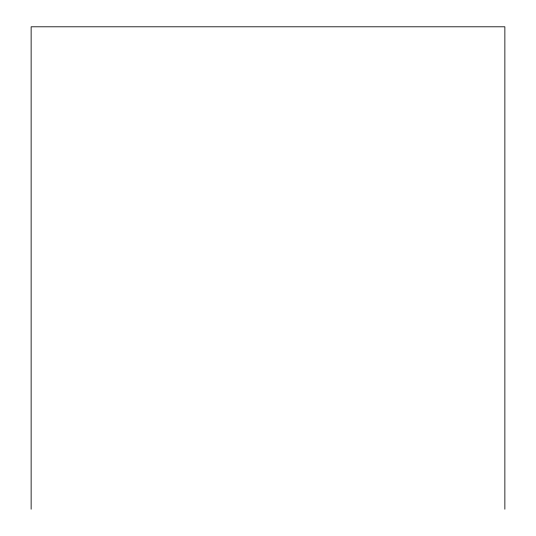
<?xml version="1.0" encoding="UTF-8"?>
<svg xmlns="http://www.w3.org/2000/svg" width="536" height="536" viewBox="0 0 536 536"><rect width="100%" height="100%" fill="white"/><g stroke="black" fill="none" stroke-linecap="round" stroke-linejoin="round"><path stroke-width="0.8" d="M504.865 509.2L504.865 26.8L31.135 26.8L31.135 509.2"/></g></svg>
